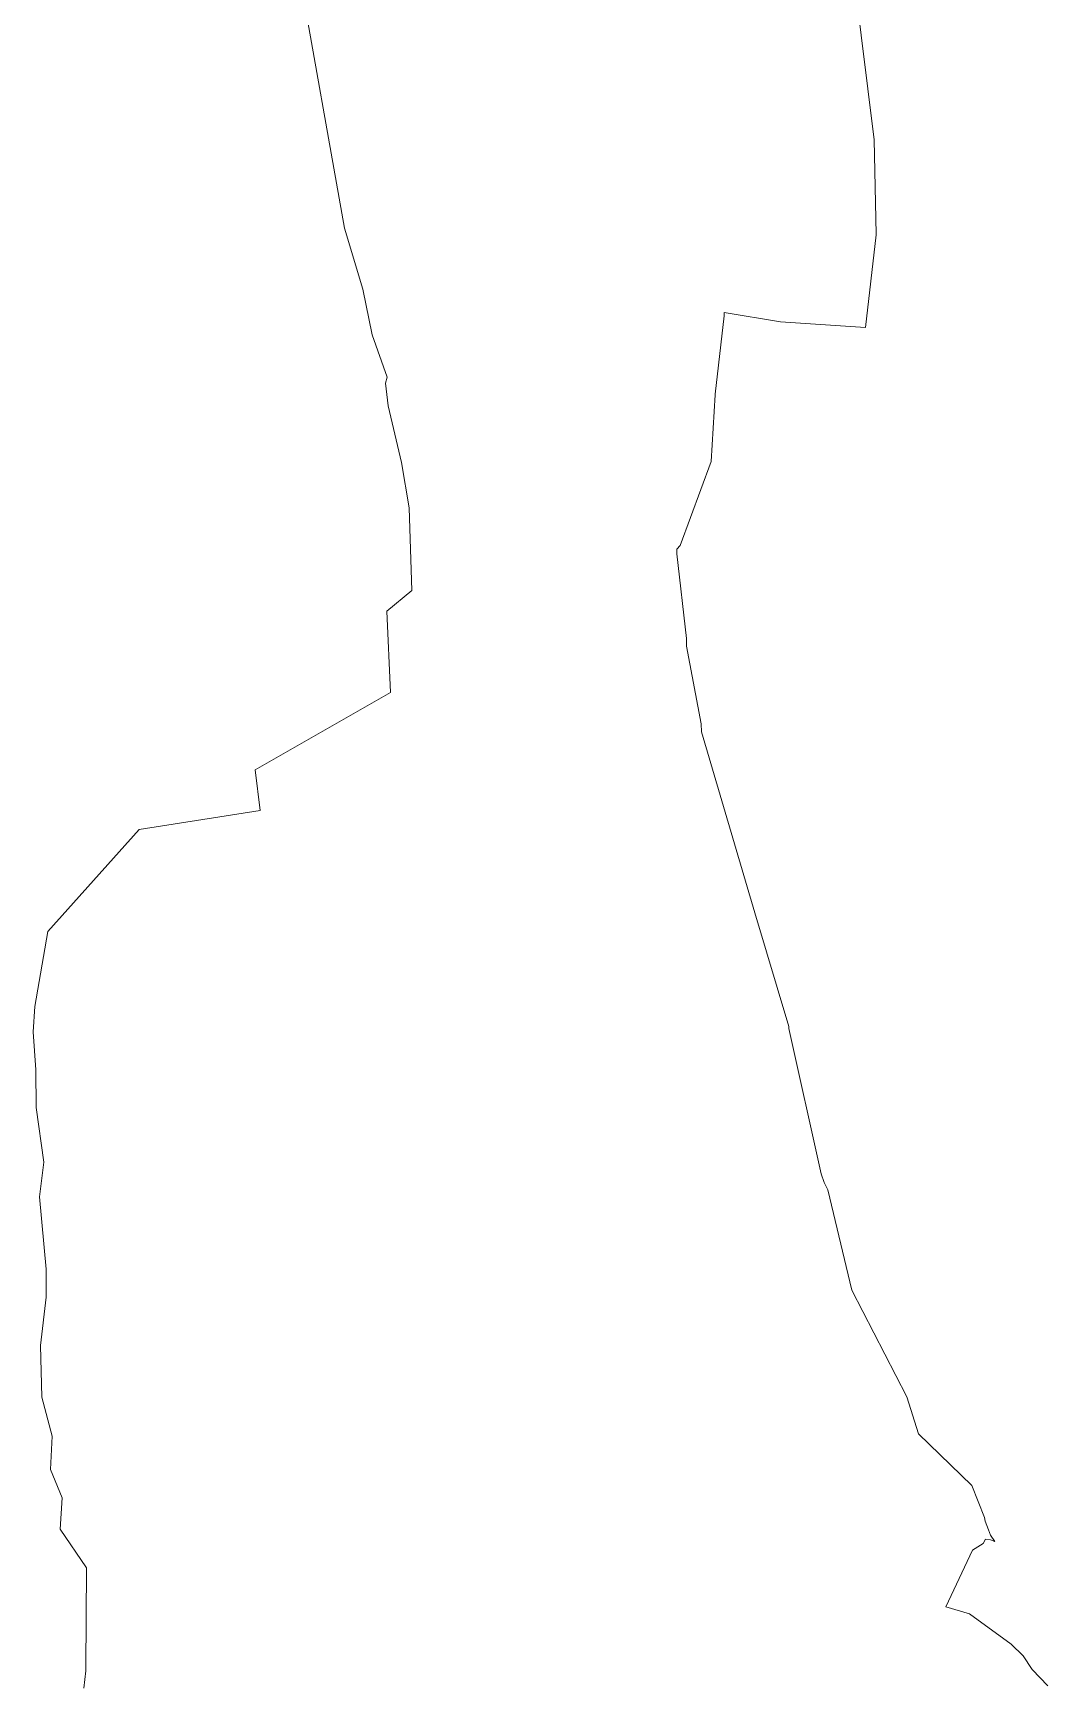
# Model space of a CAD drawing. Header units: metres. Extents: x 809241 to 811075, y 9156873 to 9158251.
# Drawn here: x 810025.6 to 810079.6, y 9157079.4 to 9157167.3 of the extents above; entities that cross this region are included whole.
import ezdxf

# ---------------------------------------------------------------- set-up
doc = ezdxf.new("R2010")
doc.units = ezdxf.units.M
doc.layers.add('C-TOPO-MAJR', color=9, linetype='Continuous')

msp = doc.modelspace()

# ---------------------------------------------------------------- linework, layer by layer
at = {"layer": 'C-TOPO-MAJR', "color": 9, "linetype": 'Continuous', "lineweight": 5}
for points, elevation in [([(810039.726, 9157170.845), (810042.196, 9157156.943), (810043.175, 9157153.709), (810043.665, 9157151.278), (810044.458, 9157149.019), (810044.369, 9157148.71), (810044.514, 9157147.498), (810045.232, 9157144.49), (810045.624, 9157142.077), (810045.769, 9157137.682), (810044.439, 9157136.578), (810044.637, 9157132.256), (810037.439, 9157128.14), (810037.703, 9157125.962), (810031.262, 9157124.953), (810026.418, 9157119.533), (810025.729, 9157115.547), (810025.625, 9157114.186), (810025.781, 9157112.169), (810025.785, 9157110.167), (810026.192, 9157107.262), (810025.96, 9157105.42), (810026.316, 9157101.564), (810026.324, 9157100.08), (810026.017, 9157097.506), (810026.094, 9157094.754), (810026.65, 9157092.686), (810026.56, 9157090.915), (810027.178, 9157089.399), (810027.07, 9157087.73), (810028.468, 9157085.67), (810028.429, 9157080.339), (810028.438, 9157080.189), (810028.318, 9157079.276)], 2630), ([(810079.609, 9157079.394), (810078.771, 9157080.268), (810078.293, 9157080.994), (810077.661, 9157081.618), (810075.441, 9157083.228), (810074.184, 9157083.6), (810075.591, 9157086.618), (810076.167, 9157086.966), (810076.295, 9157087.194), (810076.55, 9157087.164), (810076.79, 9157087.083), (810076.547, 9157087.412), (810076.453, 9157087.703), (810076.272, 9157088.152), (810076.24, 9157088.346), (810075.561, 9157090.052), (810072.723, 9157092.801), (810072.095, 9157094.772), (810069.174, 9157100.447), (810067.893, 9157105.791), (810067.713, 9157106.171), (810067.552, 9157106.644), (810065.829, 9157114.373), (810065.825, 9157114.472), (810064.017, 9157120.525), (810064.017, 9157120.532), (810061.181, 9157130.156), (810061.168, 9157130.581), (810060.39, 9157134.72), (810060.378, 9157135.115), (810059.87, 9157139.621), (810059.862, 9157139.871), (810060.039, 9157140.069), (810061.691, 9157144.541), (810061.907, 9157148.09), (810061.914, 9157148.113), (810062.393, 9157152.285), (810062.381, 9157152.47), (810065.39, 9157151.976), (810069.903, 9157151.665), (810070.465, 9157156.604), (810070.472, 9157156.636), (810070.374, 9157161.651), (810069.34, 9157169.946)], 2620)]:
    msp.add_lwpolyline(points, dxfattribs=dict(at, elevation=elevation))

doc.saveas('drawing.dxf')
